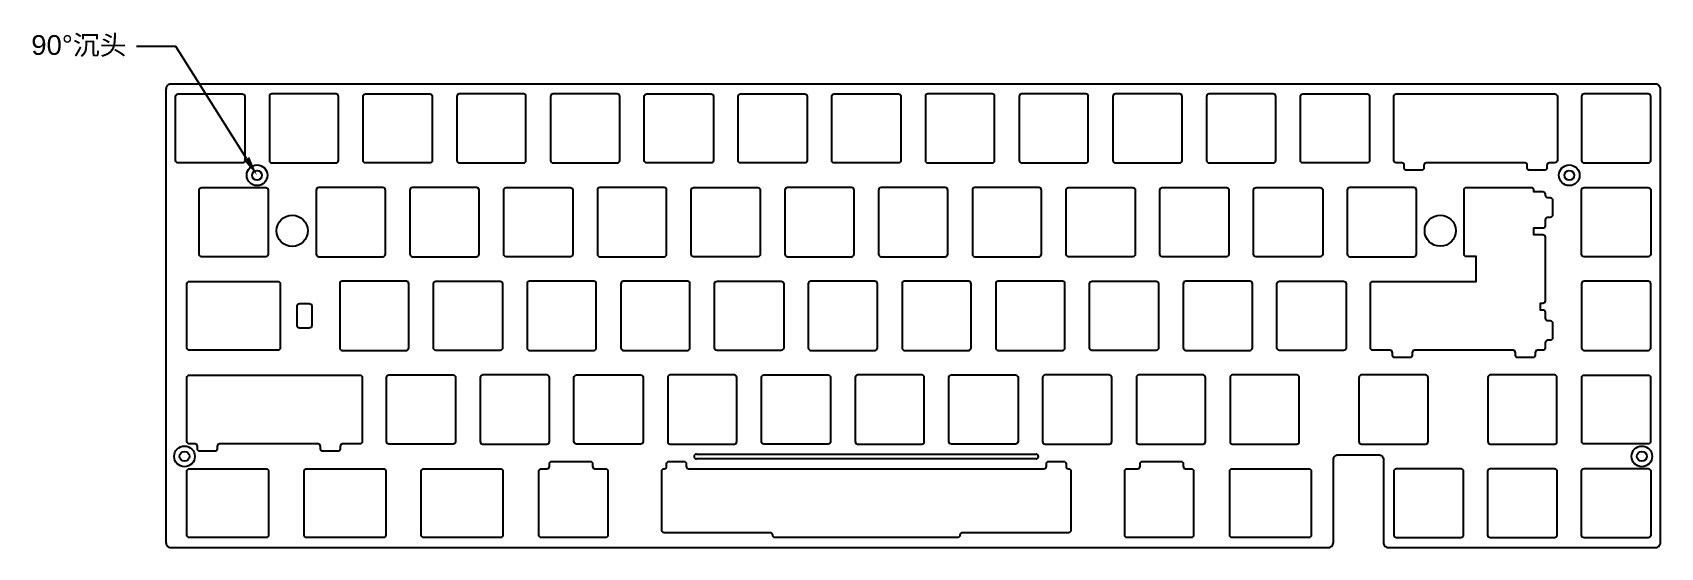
# Model space of a CAD drawing. Header units: millimetres. Extents: x -17 to 314, y 8 to 113.
import ezdxf
from ezdxf import colors
from ezdxf.entities.mleader import LeaderData, LeaderLine
from ezdxf.math import Vec2, Vec3

# ---------------------------------------------------------------- set-up
doc = ezdxf.new("R2010")
doc.units = ezdxf.units.MM
doc.styles.get("Standard").update_dxf_attribs({"font": 'arial.ttf'})

msp = doc.modelspace()

# ---------------------------------------------------------------- linework, layer by layer
for p, q in [((117.62, 27.2), (186.62, 27.2)), ((186.62, 26.2), (117.62, 26.2))]:
    msp.add_line(p, q)
for points in [[(257.23, 26.05), (257.23, 9.2, 0.414214), (258.23, 8.2), (312.53, 8.2, 0.414214), (313.53, 9.2), (313.53, 101.4, 0.414214), (312.53, 102.4), (10.78, 102.4, 0.414214), (9.78, 101.4), (9.78, 9.2, 0.414214), (10.78, 8.2), (246.05, 8.2, 0.414214), (247.05, 9.2), (247.05, 26.05, -0.414214), (248.05, 27.05), (256.23, 27.05, -0.414214)], [(11.75, 86.87), (11.75, 99.92, -0.414214), (12.25, 100.42), (25.3, 100.42, -0.414214), (25.8, 99.92), (25.8, 86.87, -0.414214), (25.3, 86.37), (12.25, 86.37, -0.414214)], [(44.85, 99.92, 0.414214), (44.35, 100.42), (31.3, 100.42, 0.414214), (30.8, 99.92), (30.8, 86.87, 0.414214), (31.3, 86.37), (44.35, 86.37, 0.414214), (44.85, 86.87)], [(50.35, 100.42), (63.4, 100.42, -0.414214), (63.9, 99.92), (63.9, 86.87, -0.414214), (63.4, 86.37), (50.35, 86.37, -0.414214), (49.85, 86.87), (49.85, 99.92, -0.414214)], [(68.9, 86.87, 0.414214), (69.4, 86.37), (82.45, 86.37, 0.414214), (82.95, 86.87), (82.95, 99.92, 0.414214), (82.45, 100.42), (69.4, 100.42, 0.414214), (68.9, 99.92)], [(101.5, 86.37, 0.414214), (102, 86.87), (102, 99.92, 0.414214), (101.5, 100.42), (88.45, 100.42, 0.414214), (87.95, 99.92), (87.95, 86.87, 0.414214), (88.45, 86.37)], [(107, 86.87), (107, 99.92, -0.414214), (107.5, 100.42), (120.55, 100.42, -0.414214), (121.05, 99.92), (121.05, 86.87, -0.414214), (120.55, 86.37), (107.5, 86.37, -0.414214)], [(140.1, 99.92), (140.1, 86.87, -0.414214), (139.6, 86.37), (126.55, 86.37, -0.414214), (126.05, 86.87), (126.05, 99.92, -0.414214), (126.55, 100.42), (139.6, 100.42, -0.414214)], [(145.1, 86.87), (145.1, 99.92, -0.414214), (145.6, 100.42), (158.65, 100.42, -0.414214), (159.15, 99.92), (159.15, 86.87, -0.414214), (158.65, 86.37), (145.6, 86.37, -0.414214)], [(164.15, 86.87, 0.414214), (164.65, 86.37), (177.7, 86.37, 0.414214), (178.2, 86.87), (178.2, 99.92, 0.414214), (177.7, 100.42), (164.65, 100.42, 0.414214), (164.15, 99.92)], [(183.7, 100.42, 0.414214), (183.2, 99.92), (183.2, 86.87, 0.414214), (183.7, 86.37), (196.75, 86.37, 0.414214), (197.25, 86.87), (197.25, 99.92, 0.414214), (196.75, 100.42)], [(202.25, 86.87, 0.414214), (202.75, 86.37), (215.8, 86.37, 0.414214), (216.3, 86.87), (216.3, 99.92, 0.414214), (215.8, 100.42), (202.75, 100.42, 0.414214), (202.25, 99.92)], [(221.3, 86.87, 0.414214), (221.8, 86.37), (234.85, 86.37, 0.414214), (235.35, 86.87), (235.35, 99.92, 0.414214), (234.85, 100.42), (221.8, 100.42, 0.414214), (221.3, 99.92)], [(253.9, 86.37), (240.85, 86.37, -0.414214), (240.35, 86.87), (240.35, 99.92, -0.414214), (240.85, 100.42), (253.9, 100.42, -0.414214), (254.4, 99.92), (254.4, 86.87, -0.414214)], [(298, 100.42, 0.414214), (297.5, 99.92), (297.5, 86.87, 0.414214), (298, 86.37), (311.05, 86.37, 0.414214), (311.55, 86.87), (311.55, 99.92, 0.414214), (311.05, 100.42)], [(30.56, 80.87), (30.56, 67.82, -0.414214), (30.06, 67.32), (17.01, 67.32, -0.414214), (16.51, 67.82), (16.51, 80.87, -0.414214), (17.01, 81.37), (30.06, 81.37, -0.414214)], [(40.83, 81.37, 0.414214), (40.33, 80.87), (40.33, 67.82, 0.414214), (40.83, 67.32), (53.88, 67.32, 0.414214), (54.38, 67.82), (54.38, 80.87, 0.414214), (53.88, 81.37)], [(72.93, 67.32, 0.414214), (73.43, 67.82), (73.43, 80.87, 0.414214), (72.93, 81.37), (59.88, 81.37, 0.414214), (59.38, 80.87), (59.38, 67.82, 0.414214), (59.88, 67.32)], [(92.48, 80.87), (92.48, 67.82, -0.414214), (91.98, 67.32), (78.93, 67.32, -0.414214), (78.43, 67.82), (78.43, 80.87, -0.414214), (78.93, 81.37), (91.98, 81.37, -0.414214)], [(111.53, 80.87, 0.414214), (111.03, 81.37), (97.98, 81.37, 0.414214), (97.48, 80.87), (97.48, 67.82, 0.414214), (97.98, 67.32), (111.03, 67.32, 0.414214), (111.53, 67.82)], [(130.58, 80.87), (130.58, 67.82, -0.414214), (130.08, 67.32), (117.03, 67.32, -0.414214), (116.53, 67.82), (116.53, 80.87, -0.414214), (117.03, 81.37), (130.08, 81.37, -0.414214)], [(136.08, 81.37, 0.414214), (135.58, 80.87), (135.58, 67.82, 0.414214), (136.08, 67.32), (149.13, 67.32, 0.414214), (149.63, 67.82), (149.63, 80.87, 0.414214), (149.13, 81.37)], [(168.18, 67.32, 0.414214), (168.68, 67.82), (168.68, 80.87, 0.414214), (168.18, 81.37), (155.13, 81.37, 0.414214), (154.63, 80.87), (154.63, 67.82, 0.414214), (155.13, 67.32)], [(187.73, 80.87, 0.414214), (187.23, 81.37), (174.18, 81.37, 0.414214), (173.68, 80.87), (173.68, 67.82, 0.414214), (174.18, 67.32), (187.23, 67.32, 0.414214), (187.73, 67.82)], [(206.78, 80.87), (206.78, 67.82, -0.414214), (206.28, 67.32), (193.23, 67.32, -0.414214), (192.73, 67.82), (192.73, 80.87, -0.414214), (193.23, 81.37), (206.28, 81.37, -0.414214)], [(225.33, 67.32), (212.28, 67.32, -0.414214), (211.78, 67.82), (211.78, 80.87, -0.414214), (212.28, 81.37), (225.33, 81.37, -0.414214), (225.83, 80.87), (225.83, 67.82, -0.414214)], [(230.83, 67.82), (230.83, 80.87, -0.414214), (231.33, 81.37), (244.38, 81.37, -0.414214), (244.88, 80.87), (244.88, 67.82, -0.414214), (244.38, 67.32), (231.33, 67.32, -0.414214)], [(249.88, 67.82, 0.414214), (250.38, 67.32), (263.43, 67.32, 0.414214), (263.93, 67.82), (263.93, 80.87, 0.414214), (263.43, 81.37), (250.38, 81.37, 0.414214), (249.88, 80.87)], [(298, 81.37), (311.05, 81.37, -0.414214), (311.55, 80.87), (311.55, 67.82, -0.414214), (311.05, 67.32), (298, 67.32, -0.414214), (297.5, 67.82), (297.5, 80.87, -0.414214)], [(33.02, 61.8), (33.02, 48.8, -0.414214), (32.52, 48.3), (14.56, 48.3, -0.414214), (14.06, 48.8), (14.06, 61.8, -0.414214), (14.56, 62.3), (32.52, 62.3, -0.414214)], [(59.14, 61.82, 0.414214), (58.64, 62.32), (45.59, 62.32, 0.414214), (45.09, 61.82), (45.09, 48.77, 0.414214), (45.59, 48.27), (58.64, 48.27, 0.414214), (59.14, 48.77)], [(64.14, 48.77), (64.14, 61.82, -0.414214), (64.64, 62.32), (77.69, 62.32, -0.414214), (78.19, 61.82), (78.19, 48.77, -0.414214), (77.69, 48.27), (64.64, 48.27, -0.414214)], [(97.24, 61.82, 0.414214), (96.74, 62.32), (83.69, 62.32, 0.414214), (83.19, 61.82), (83.19, 48.77, 0.414214), (83.69, 48.27), (96.74, 48.27, 0.414214), (97.24, 48.77)], [(115.79, 48.27, 0.414214), (116.29, 48.77), (116.29, 61.82, 0.414214), (115.79, 62.32), (102.74, 62.32, 0.414214), (102.24, 61.82), (102.24, 48.77, 0.414214), (102.74, 48.27)], [(121.29, 48.77), (121.29, 61.82, -0.414214), (121.79, 62.32), (134.84, 62.32, -0.414214), (135.34, 61.82), (135.34, 48.77, -0.414214), (134.84, 48.27), (121.79, 48.27, -0.414214)], [(140.84, 62.32, 0.414214), (140.34, 61.82), (140.34, 48.77, 0.414214), (140.84, 48.27), (153.89, 48.27, 0.414214), (154.39, 48.77), (154.39, 61.82, 0.414214), (153.89, 62.32)], [(173.44, 61.82, 0.414214), (172.94, 62.32), (159.89, 62.32, 0.414214), (159.39, 61.82), (159.39, 48.77, 0.414214), (159.89, 48.27), (172.94, 48.27, 0.414214), (173.44, 48.77)], [(192.49, 61.82, 0.414214), (191.99, 62.32), (178.94, 62.32, 0.414214), (178.44, 61.82), (178.44, 48.77, 0.414214), (178.94, 48.27), (191.99, 48.27, 0.414214), (192.49, 48.77)], [(211.04, 48.27), (197.99, 48.27, -0.414214), (197.49, 48.77), (197.49, 61.82, -0.414214), (197.99, 62.32), (211.04, 62.32, -0.414214), (211.54, 61.82), (211.54, 48.77, -0.414214)], [(216.54, 48.77, 0.414214), (217.04, 48.27), (230.09, 48.27, 0.414214), (230.59, 48.77), (230.59, 61.82, 0.414214), (230.09, 62.32), (217.04, 62.32, 0.414214), (216.54, 61.82)], [(235.59, 48.77), (235.59, 61.82, -0.414214), (236.09, 62.32), (249.14, 62.32, -0.414214), (249.64, 61.82), (249.64, 48.77, -0.414214), (249.14, 48.27), (236.09, 48.27, -0.414214)], [(311.55, 61.82, 0.414214), (311.05, 62.32), (298, 62.32, 0.414214), (297.5, 61.82), (297.5, 48.77, 0.414214), (298, 48.27), (311.05, 48.27, 0.414214), (311.55, 48.77)], [(36.92, 57.8), (38.92, 57.8, -0.414214), (39.42, 57.3), (39.42, 53.3, -0.414214), (38.92, 52.8), (36.92, 52.8, -0.414214), (36.42, 53.3), (36.42, 57.3, -0.414214)], [(55.11, 43.27), (68.16, 43.27, -0.414214), (68.66, 42.77), (68.66, 29.72, -0.414214), (68.16, 29.22), (55.11, 29.22, -0.414214), (54.61, 29.72), (54.61, 42.77, -0.414214)], [(73.66, 29.72, 0.414214), (74.16, 29.22), (87.21, 29.22, 0.414214), (87.71, 29.72), (87.71, 42.77, 0.414214), (87.21, 43.27), (74.16, 43.27, 0.414214), (73.66, 42.77)], [(93.21, 43.27), (106.26, 43.27, -0.414214), (106.76, 42.77), (106.76, 29.72, -0.414214), (106.26, 29.22), (93.21, 29.22, -0.414214), (92.71, 29.72), (92.71, 42.77, -0.414214)], [(111.76, 29.72, 0.414214), (112.26, 29.22), (125.31, 29.22, 0.414214), (125.81, 29.72), (125.81, 42.77, 0.414214), (125.31, 43.27), (112.26, 43.27, 0.414214), (111.76, 42.77)], [(130.81, 29.72), (130.81, 42.77, -0.414214), (131.31, 43.27), (144.36, 43.27, -0.414214), (144.86, 42.77), (144.86, 29.72, -0.414214), (144.36, 29.22), (131.31, 29.22, -0.414214)], [(163.41, 29.22, 0.414214), (163.91, 29.72), (163.91, 42.77, 0.414214), (163.41, 43.27), (150.36, 43.27, 0.414214), (149.86, 42.77), (149.86, 29.72, 0.414214), (150.36, 29.22)], [(168.91, 29.72), (168.91, 42.77, -0.414214), (169.41, 43.27), (182.46, 43.27, -0.414214), (182.96, 42.77), (182.96, 29.72, -0.414214), (182.46, 29.22), (169.41, 29.22, -0.414214)], [(201.51, 29.22, 0.414214), (202.01, 29.72), (202.01, 42.77, 0.414214), (201.51, 43.27), (188.46, 43.27, 0.414214), (187.96, 42.77), (187.96, 29.72, 0.414214), (188.46, 29.22)], [(220.56, 29.22, 0.414214), (221.06, 29.72), (221.06, 42.77, 0.414214), (220.56, 43.27), (207.51, 43.27, 0.414214), (207.01, 42.77), (207.01, 29.72, 0.414214), (207.51, 29.22)], [(240.11, 42.77, 0.414214), (239.61, 43.27), (226.56, 43.27, 0.414214), (226.06, 42.77), (226.06, 29.72, 0.414214), (226.56, 29.22), (239.61, 29.22, 0.414214), (240.11, 29.72)], [(252.76, 43.27, 0.414214), (252.26, 42.77), (252.26, 29.72, 0.414214), (252.76, 29.22), (265.81, 29.22, 0.414214), (266.31, 29.72), (266.31, 42.77, 0.414214), (265.81, 43.27)], [(278.95, 43.27, 0.414214), (278.45, 42.77), (278.45, 29.72, 0.414214), (278.95, 29.22), (292, 29.22, 0.414214), (292.5, 29.72), (292.5, 42.77, 0.414214), (292, 43.27)], [(311.03, 29.25), (298.03, 29.25, -0.414214), (297.53, 29.75), (297.53, 42.75, -0.414214), (298.03, 43.25), (311.03, 43.25, -0.414214), (311.53, 42.75), (311.53, 29.75, -0.414214)], [(30.14, 10.2), (14.56, 10.2, -0.414214), (14.06, 10.7), (14.06, 23.7, -0.414214), (14.56, 24.2), (30.14, 24.2, -0.414214), (30.64, 23.7), (30.64, 10.7, -0.414214)], [(37.87, 10.7), (37.87, 23.7, -0.414214), (38.37, 24.2), (53.95, 24.2, -0.414214), (54.45, 23.7), (54.45, 10.7, -0.414214), (53.95, 10.2), (38.37, 10.2, -0.414214)], [(77.76, 10.2), (62.18, 10.2, -0.414214), (61.68, 10.7), (61.68, 23.7, -0.414214), (62.18, 24.2), (77.76, 24.2, -0.414214), (78.26, 23.7), (78.26, 10.7, -0.414214)], [(96.48, 25.2), (96.48, 24.7, 0.414214), (96.98, 24.2), (99.1, 24.2, -0.414214), (99.6, 23.7), (99.6, 10.7, -0.414214), (99.1, 10.2), (86.1, 10.2, -0.414214), (85.6, 10.7), (85.6, 23.7, -0.414214), (86.1, 24.2), (87.22, 24.2, 0.414214), (87.72, 24.7), (87.72, 25.2, -0.414214), (88.22, 25.7), (95.98, 25.7, -0.414214)], [(216.53, 24.7, 0.414214), (217.03, 24.2), (218.15, 24.2, -0.414214), (218.65, 23.7), (218.65, 10.7, -0.414214), (218.15, 10.2), (205.15, 10.2, -0.414214), (204.65, 10.7), (204.65, 23.7, -0.414214), (205.15, 24.2), (207.27, 24.2, 0.414214), (207.77, 24.7), (207.77, 25.2, -0.414214), (208.27, 25.7), (216.03, 25.7, -0.414214), (216.53, 25.2)], [(225.99, 10.7), (225.99, 23.7, -0.414214), (226.49, 24.2), (242.06, 24.2, -0.414214), (242.56, 23.7), (242.56, 10.7, -0.414214), (242.06, 10.2), (226.49, 10.2, -0.414214)], [(259.9, 24.22), (272.95, 24.22, -0.414214), (273.45, 23.72), (273.45, 10.67, -0.414214), (272.95, 10.17), (259.9, 10.17, -0.414214), (259.4, 10.67), (259.4, 23.72, -0.414214)], [(278.45, 10.67), (278.45, 23.72, -0.414214), (278.95, 24.22), (292, 24.22, -0.414214), (292.5, 23.72), (292.5, 10.67, -0.414214), (292, 10.17), (278.95, 10.17, -0.414214)], [(297.5, 10.67), (297.5, 23.72, -0.414214), (298, 24.22), (311.05, 24.22, -0.414214), (311.55, 23.72), (311.55, 10.67, -0.414214), (311.05, 10.17), (298, 10.17, -0.414214)]]:
    msp.add_lwpolyline(points, format="xyb", close=True)
at = {"color": 2}
for points in [[(290.95, 86.4, 0.414214), (290.45, 85.9), (290.45, 85.4, -0.414214), (289.95, 84.9), (286.95, 84.9, -0.414214), (286.45, 85.4), (286.45, 85.9, 0.414214), (285.95, 86.4), (265.95, 86.4, 0.414214), (265.45, 85.9), (265.45, 85.4, -0.414214), (264.95, 84.9), (261.95, 84.9, -0.414214), (261.45, 85.4), (261.45, 85.9, 0.414214), (260.95, 86.4), (259.83, 86.4, -0.414214), (259.33, 86.9), (259.33, 99.9, -0.414214), (259.83, 100.4), (292.08, 100.4, -0.414214), (292.58, 99.9), (292.58, 86.9, -0.414214), (292.08, 86.4)], [(255.07, 62.3), (276.1, 62.3), (276.1, 67.35), (274.11, 67.35, -0.414214), (273.61, 67.85), (273.61, 80.9, -0.414214), (274.11, 81.4), (287.21, 81.4, -0.414214), (287.71, 80.9), (287.72, 80.54), (289.6, 80.54, -0.414214), (290.1, 80.04), (290.1, 79.82, 0.414214), (290.6, 79.32), (291.1, 79.32, -0.414214), (291.6, 78.82), (291.6, 75.82, -0.414214), (291.1, 75.32), (290.6, 75.32, 0.414214), (290.1, 74.82), (290.1, 73.61, -0.414214), (289.6, 73.11), (287.72, 73.11), (287.72, 71.82), (289.6, 71.82, -0.414214), (290.1, 71.32), (290.1, 58.32, -0.414214), (289.6, 57.82), (289.07, 57.82), (289.07, 56.54), (289.6, 56.54, -0.414214), (290.1, 56.04), (290.1, 54.82, 0.414214), (290.6, 54.32), (291.1, 54.32, -0.414214), (291.6, 53.82), (291.6, 50.82, -0.414214), (291.1, 50.32), (290.6, 50.32, 0.414214), (290.1, 49.82), (290.1, 48.8, -0.414214), (289.6, 48.3), (288.57, 48.3, 0.414214), (288.07, 47.8), (288.07, 47.3, -0.414214), (287.57, 46.8), (284.57, 46.8, -0.414214), (284.07, 47.3), (284.07, 47.8, 0.414214), (283.57, 48.3), (263.57, 48.3, 0.414214), (263.07, 47.8), (263.07, 47.3, -0.414214), (262.57, 46.8), (259.57, 46.8, -0.414214), (259.07, 47.3), (259.07, 47.8, 0.414214), (258.57, 48.3), (255.07, 48.3, -0.414214), (254.57, 48.8), (254.57, 61.8, -0.414214)], [(49.69, 42.75), (49.69, 29.75, -0.414214), (49.19, 29.25), (45.69, 29.25, 0.414214), (45.19, 28.75), (45.19, 28.25, -0.414214), (44.69, 27.75), (41.69, 27.75, -0.414214), (41.19, 28.25), (41.19, 28.75, 0.414214), (40.69, 29.25), (20.69, 29.25, 0.414214), (20.19, 28.75), (20.19, 28.25, -0.414214), (19.69, 27.75), (16.69, 27.75, -0.414214), (16.19, 28.25), (16.19, 28.75, 0.414214), (15.69, 29.25), (14.56, 29.25, -0.414214), (14.06, 29.75), (14.06, 42.75, -0.414214), (14.56, 43.25), (49.19, 43.25, -0.414214)], [(170.64, 10.2), (133.62, 10.2, -0.414214), (133.12, 10.7, 0.414214), (132.62, 11.2), (111.04, 11.2, -0.414214), (110.54, 11.7), (110.54, 23.7, -0.414214), (111.04, 24.2, 0.414214), (111.54, 24.7), (111.54, 25.2, -0.414214), (112.04, 25.7), (115.04, 25.7, -0.414214), (115.54, 25.2), (115.54, 24.7, 0.414214), (116.04, 24.2), (188.22, 24.2, 0.414214), (188.72, 24.7), (188.72, 25.2, -0.414214), (189.22, 25.7), (192.22, 25.7, -0.414214), (192.72, 25.2), (192.72, 24.7, 0.414214), (193.22, 24.2, -0.414214), (193.72, 23.7), (193.72, 11.7, -0.414214), (193.22, 11.2), (171.64, 11.2, 0.414214), (171.14, 10.7, -0.414214)]]:
    msp.add_lwpolyline(points, format="xyb", close=True, dxfattribs=at)
for centre in [(28.3, 83.87), (295, 83.87), (13.55, 26.72), (309.75, 26.72)]:
    msp.add_circle(centre, 2.1)
for centre in [(28.3, 83.87), (295, 83.87), (13.55, 26.72), (309.75, 26.72)]:
    msp.add_circle(centre, 1, dxfattribs=at)
at = {"color": 1}
for centre, radius in [((35.45, 72.59), 3.18), ((268.78, 72.6), 3.17)]:
    msp.add_circle(centre, radius, dxfattribs=at)
for centre, start, end in [((117.62, 26.7), 90, 270), ((186.62, 26.7), 270, 90)]:
    msp.add_arc(centre, 0.5, start, end)

# ---------------------------------------------------------------- leaders
ml = msp.add_multileader_mtext('Standard')
ml.set_content('90°{\\fSimSun|b0|i0|c134|p2;沉头}', color=256)
ml.set_leader_properties()
ml.build(insert=Vec2(0, 0))
ctx = ml.context
ctx.base_point, ctx.plane_origin = Vec3(-19.55, 110.07), Vec3(28.3, 83.87)
ctx.text_align_type = 2
notes = []
notes.append((ctx, [(0, (1, 1, 0), (11.77, 110.07), (-1, 0), 8, [(0, [(28.3, 83.87)], 0, [])])]))
ctx.mtext.insert, ctx.mtext.alignment, ctx.mtext.flow_direction = Vec3(1.77, 112.36), 3, 5
for ctx, leaders in notes:
    for number, flags, end, landing, length, lines in leaders:
        leader = LeaderData()
        leader.index, (leader.has_last_leader_line, leader.has_dogleg_vector, leader.attachment_direction) = number, flags
        leader.last_leader_point, leader.dogleg_vector, leader.dogleg_length = Vec3(end), Vec3(landing), length
        for number, points, colour, breaks in lines:
            line = LeaderLine()
            line.index, line.vertices, line.color, line.breaks = number, Vec3.list(points), colors.encode_raw_color(colour), breaks
            leader.lines.append(line)
        ctx.leaders.append(leader)

doc.saveas('drawing.dxf')
